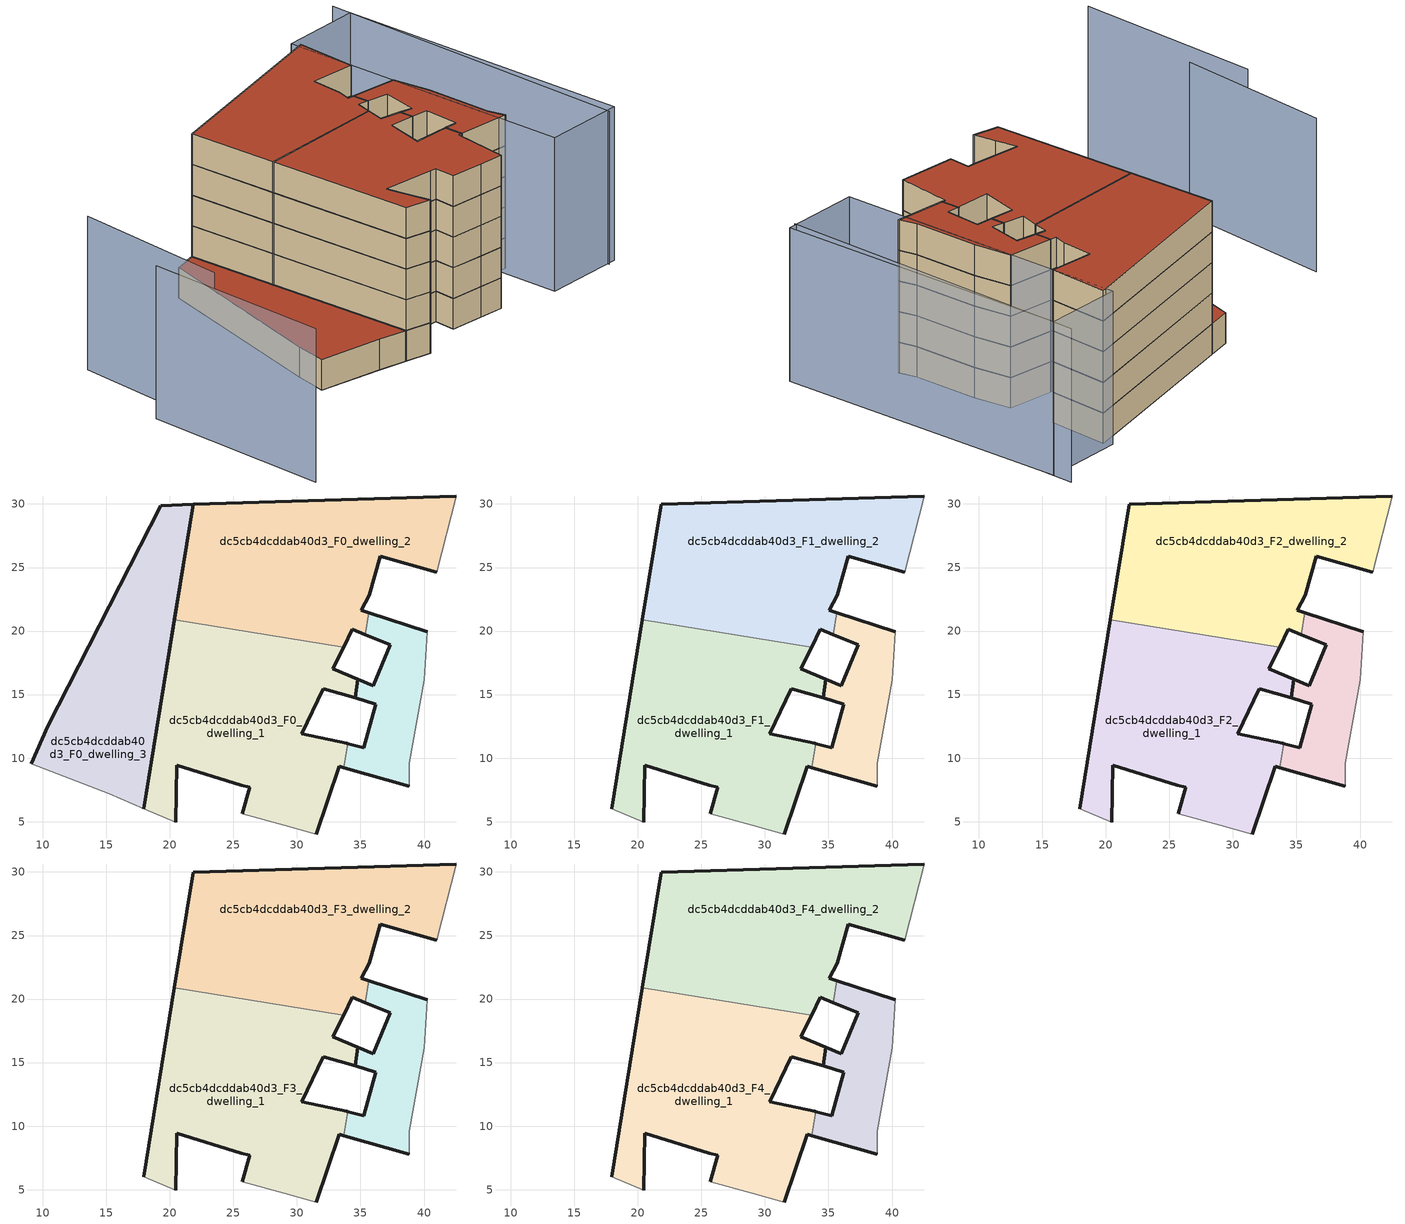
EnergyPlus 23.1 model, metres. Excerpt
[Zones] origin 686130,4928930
dc5cb4dcddab40d3_F0_dwelling_0
 floor ground (EU_floor_Construction): 38.85,7.77 38.82,9.59 40.02,16.17 40.27,19.96 35.65,21.43 35.38,19.72 37.35,18.93 35.99,15.69 34.8,16.19 34.57,14.73 36.18,14.26 35.26,10.8 33.99,11.14 33.68,9.25 z0
 wall outside (EU_wall_Construction): 38.85,7.77 33.68,9.25 / 33.99,11.14 35.26,10.8 36.18,14.26 34.57,14.73 34.8,16.19 35.99,15.69 37.35,18.93 35.38,19.72 / 35.65,21.43 40.27,19.96 z0:3
 wall adiabatic (EU_wall_Construction): 40.27,19.96 40.02,16.17 38.82,9.59 38.85,7.77 z0:3
 wall to dc5cb4dcddab40d3_F0_dwelling_1 (EU_wall_Construction): 33.68,9.25 33.99,11.14 z0:3
 wall to dc5cb4dcddab40d3_F0_dwelling_2 (EU_wall_Construction): 35.38,19.72 35.65,21.43 z0:3
dc5cb4dcddab40d3_F0_dwelling_1
 floor ground (EU_floor_Construction): 31.52,4.03 33.31,9.36 33.68,9.25 33.99,11.14 33.91,11.16 30.36,11.93 32.08,15.47 34.57,14.73 34.8,16.19 32.83,17.02 33.67,18.73 20.36,20.89 17.95,6.01 20.44,4.94 20.5,7.24 20.54,9.45 25.62,7.88 26.27,7.7 25.7,5.61 29.01,4.72 z0
 wall outside (EU_wall_Construction): 33.68,9.25 33.31,9.36 31.52,4.03 / 25.7,5.61 26.27,7.7 25.62,7.88 20.54,9.45 20.5,7.24 20.44,4.94 / 17.95,6.01 20.36,20.89 / 33.67,18.73 32.83,17.02 34.8,16.19 34.57,14.73 32.08,15.47 30.36,11.93 33.91,11.16 33.99,11.14 z0:3
 wall adiabatic (EU_wall_Construction): 31.52,4.03 29.01,4.72 25.7,5.61 / 20.44,4.94 17.95,6.01 z0:3
 wall to dc5cb4dcddab40d3_F0_dwelling_2 (EU_wall_Construction): 20.36,20.89 33.67,18.73 z0:3
dc5cb4dcddab40d3_F0_dwelling_2
 floor ground (EU_floor_Construction): 41.01,24.63 42.55,30.63 21.83,29.96 20.36,20.89 33.67,18.73 34.35,20.13 35.38,19.72 35.65,21.43 35.07,21.62 35.69,22.82 36.56,25.89 z0
 wall outside (EU_wall_Construction): 35.38,19.72 34.35,20.13 33.67,18.73 / 20.36,20.89 21.83,29.96 42.55,30.63 / 41.01,24.63 36.56,25.89 35.69,22.82 35.07,21.62 35.65,21.43 z0:3
 wall adiabatic (EU_wall_Construction): 42.55,30.63 41.01,24.63 z0:3
dc5cb4dcddab40d3_F0_dwelling_3
 floor ground (EU_floor_Construction): 17.95,6.01 21.83,29.96 19.28,29.88 10.37,12.49 9.07,9.55 15.22,7.19 z0
 wall outside (EU_wall_Construction): 9.07,9.55 10.37,12.49 19.28,29.88 21.83,29.96 17.95,6.01 z0:3
 wall adiabatic (EU_wall_Construction): 17.95,6.01 15.22,7.19 9.07,9.55 z0:3
 roof outside (EU_roof_Construction): 21.83,29.96 17.95,6.01 15.22,7.19 9.07,9.55 10.37,12.49 19.28,29.88 z3
dc5cb4dcddab40d3_F1_dwelling_0
 floor to dc5cb4dcddab40d3_F0_dwelling_0 (EU_floor_Construction): 38.85,7.77 38.82,9.59 40.02,16.17 40.27,19.96 35.65,21.43 35.38,19.72 37.35,18.93 35.99,15.69 34.8,16.19 34.57,14.73 36.18,14.26 35.26,10.8 33.99,11.14 33.68,9.25 z3
 wall outside (EU_wall_Construction): 38.85,7.77 33.68,9.25 / 33.99,11.14 35.26,10.8 36.18,14.26 34.57,14.73 34.8,16.19 35.99,15.69 37.35,18.93 35.38,19.72 / 35.65,21.43 40.27,19.96 z3:6
 wall adiabatic (EU_wall_Construction): 40.27,19.96 40.02,16.17 38.82,9.59 38.85,7.77 z3:6
 wall to dc5cb4dcddab40d3_F1_dwelling_1 (EU_wall_Construction): 33.68,9.25 33.99,11.14 z3:6
 wall to dc5cb4dcddab40d3_F1_dwelling_2 (EU_wall_Construction): 35.38,19.72 35.65,21.43 z3:6
dc5cb4dcddab40d3_F1_dwelling_1
 floor to dc5cb4dcddab40d3_F0_dwelling_1 (EU_floor_Construction): 31.52,4.03 33.31,9.36 33.68,9.25 33.99,11.14 33.91,11.16 30.36,11.93 32.08,15.47 34.57,14.73 34.8,16.19 32.83,17.02 33.67,18.73 20.36,20.89 17.95,6.01 20.44,4.94 20.5,7.24 20.54,9.45 25.62,7.88 26.27,7.7 25.7,5.61 29.01,4.72 z3
 wall outside (EU_wall_Construction): 33.68,9.25 33.31,9.36 31.52,4.03 / 25.7,5.61 26.27,7.7 25.62,7.88 20.54,9.45 20.5,7.24 20.44,4.94 / 17.95,6.01 20.36,20.89 / 33.67,18.73 32.83,17.02 34.8,16.19 34.57,14.73 32.08,15.47 30.36,11.93 33.91,11.16 33.99,11.14 z3:6
 wall adiabatic (EU_wall_Construction): 31.52,4.03 29.01,4.72 25.7,5.61 / 20.44,4.94 17.95,6.01 z3:6
 wall to dc5cb4dcddab40d3_F1_dwelling_2 (EU_wall_Construction): 20.36,20.89 33.67,18.73 z3:6
dc5cb4dcddab40d3_F1_dwelling_2
 floor to dc5cb4dcddab40d3_F0_dwelling_2 (EU_floor_Construction): 41.01,24.63 42.55,30.63 21.83,29.96 20.36,20.89 33.67,18.73 34.35,20.13 35.38,19.72 35.65,21.43 35.07,21.62 35.69,22.82 36.56,25.89 z3
 wall outside (EU_wall_Construction): 35.38,19.72 34.35,20.13 33.67,18.73 / 20.36,20.89 21.83,29.96 42.55,30.63 / 41.01,24.63 36.56,25.89 35.69,22.82 35.07,21.62 35.65,21.43 z3:6
 wall adiabatic (EU_wall_Construction): 42.55,30.63 41.01,24.63 z3:6
dc5cb4dcddab40d3_F2_dwelling_0
 floor to dc5cb4dcddab40d3_F1_dwelling_0 (EU_floor_Construction): 38.85,7.77 38.82,9.59 40.02,16.17 40.27,19.96 35.65,21.43 35.38,19.72 37.35,18.93 35.99,15.69 34.8,16.19 34.57,14.73 36.18,14.26 35.26,10.8 33.99,11.14 33.68,9.25 z6
 wall outside (EU_wall_Construction): 38.85,7.77 33.68,9.25 / 33.99,11.14 35.26,10.8 36.18,14.26 34.57,14.73 34.8,16.19 35.99,15.69 37.35,18.93 35.38,19.72 / 35.65,21.43 40.27,19.96 z6:9
 wall adiabatic (EU_wall_Construction): 40.27,19.96 40.02,16.17 38.82,9.59 38.85,7.77 z6:9
 wall to dc5cb4dcddab40d3_F2_dwelling_1 (EU_wall_Construction): 33.68,9.25 33.99,11.14 z6:9
 wall to dc5cb4dcddab40d3_F2_dwelling_2 (EU_wall_Construction): 35.38,19.72 35.65,21.43 z6:9
dc5cb4dcddab40d3_F2_dwelling_1
 floor to dc5cb4dcddab40d3_F1_dwelling_1 (EU_floor_Construction): 31.52,4.03 33.31,9.36 33.68,9.25 33.99,11.14 33.91,11.16 30.36,11.93 32.08,15.47 34.57,14.73 34.8,16.19 32.83,17.02 33.67,18.73 20.36,20.89 17.95,6.01 20.44,4.94 20.5,7.24 20.54,9.45 25.62,7.88 26.27,7.7 25.7,5.61 29.01,4.72 z6
 wall outside (EU_wall_Construction): 33.68,9.25 33.31,9.36 31.52,4.03 / 25.7,5.61 26.27,7.7 25.62,7.88 20.54,9.45 20.5,7.24 20.44,4.94 / 17.95,6.01 20.36,20.89 / 33.67,18.73 32.83,17.02 34.8,16.19 34.57,14.73 32.08,15.47 30.36,11.93 33.91,11.16 33.99,11.14 z6:9
 wall adiabatic (EU_wall_Construction): 31.52,4.03 29.01,4.72 25.7,5.61 / 20.44,4.94 17.95,6.01 z6:9
 wall to dc5cb4dcddab40d3_F2_dwelling_2 (EU_wall_Construction): 20.36,20.89 33.67,18.73 z6:9
dc5cb4dcddab40d3_F2_dwelling_2
 floor to dc5cb4dcddab40d3_F1_dwelling_2 (EU_floor_Construction): 41.01,24.63 42.55,30.63 21.83,29.96 20.36,20.89 33.67,18.73 34.35,20.13 35.38,19.72 35.65,21.43 35.07,21.62 35.69,22.82 36.56,25.89 z6
 wall outside (EU_wall_Construction): 35.38,19.72 34.35,20.13 33.67,18.73 / 20.36,20.89 21.83,29.96 42.55,30.63 / 41.01,24.63 36.56,25.89 35.69,22.82 35.07,21.62 35.65,21.43 z6:9
 wall adiabatic (EU_wall_Construction): 42.55,30.63 41.01,24.63 z6:9
dc5cb4dcddab40d3_F3_dwelling_0
 floor to dc5cb4dcddab40d3_F2_dwelling_0 (EU_floor_Construction): 38.85,7.77 38.82,9.59 40.02,16.17 40.27,19.96 35.65,21.43 35.38,19.72 37.35,18.93 35.99,15.69 34.8,16.19 34.57,14.73 36.18,14.26 35.26,10.8 33.99,11.14 33.68,9.25 z9
 wall outside (EU_wall_Construction): 38.85,7.77 33.68,9.25 / 33.99,11.14 35.26,10.8 36.18,14.26 34.57,14.73 34.8,16.19 35.99,15.69 37.35,18.93 35.38,19.72 / 35.65,21.43 40.27,19.96 z9:12
 wall adiabatic (EU_wall_Construction): 40.27,19.96 40.02,16.17 38.82,9.59 38.85,7.77 z9:12
 wall to dc5cb4dcddab40d3_F3_dwelling_1 (EU_wall_Construction): 33.68,9.25 33.99,11.14 z9:12
 wall to dc5cb4dcddab40d3_F3_dwelling_2 (EU_wall_Construction): 35.38,19.72 35.65,21.43 z9:12
dc5cb4dcddab40d3_F3_dwelling_1
 floor to dc5cb4dcddab40d3_F2_dwelling_1 (EU_floor_Construction): 31.52,4.03 33.31,9.36 33.68,9.25 33.99,11.14 33.91,11.16 30.36,11.93 32.08,15.47 34.57,14.73 34.8,16.19 32.83,17.02 33.67,18.73 20.36,20.89 17.95,6.01 20.44,4.94 20.5,7.24 20.54,9.45 25.62,7.88 26.27,7.7 25.7,5.61 29.01,4.72 z9
 wall outside (EU_wall_Construction): 33.68,9.25 33.31,9.36 31.52,4.03 / 25.7,5.61 26.27,7.7 25.62,7.88 20.54,9.45 20.5,7.24 20.44,4.94 / 17.95,6.01 20.36,20.89 / 33.67,18.73 32.83,17.02 34.8,16.19 34.57,14.73 32.08,15.47 30.36,11.93 33.91,11.16 33.99,11.14 z9:12
 wall adiabatic (EU_wall_Construction): 31.52,4.03 29.01,4.72 25.7,5.61 / 20.44,4.94 17.95,6.01 z9:12
 wall to dc5cb4dcddab40d3_F3_dwelling_2 (EU_wall_Construction): 20.36,20.89 33.67,18.73 z9:12
dc5cb4dcddab40d3_F3_dwelling_2
 floor to dc5cb4dcddab40d3_F2_dwelling_2 (EU_floor_Construction): 41.01,24.63 42.55,30.63 21.83,29.96 20.36,20.89 33.67,18.73 34.35,20.13 35.38,19.72 35.65,21.43 35.07,21.62 35.69,22.82 36.56,25.89 z9
 wall outside (EU_wall_Construction): 35.38,19.72 34.35,20.13 33.67,18.73 / 20.36,20.89 21.83,29.96 42.55,30.63 / 41.01,24.63 36.56,25.89 35.69,22.82 35.07,21.62 35.65,21.43 z9:12
 wall adiabatic (EU_wall_Construction): 42.55,30.63 41.01,24.63 z9:12
dc5cb4dcddab40d3_F4_dwelling_0
 floor to dc5cb4dcddab40d3_F3_dwelling_0 (EU_floor_Construction): 38.85,7.77 38.82,9.59 40.02,16.17 40.27,19.96 35.65,21.43 35.38,19.72 37.35,18.93 35.99,15.69 34.8,16.19 34.57,14.73 36.18,14.26 35.26,10.8 33.99,11.14 33.68,9.25 z12
 wall outside (EU_wall_Construction): 38.85,7.77 33.68,9.25 / 33.99,11.14 35.26,10.8 36.18,14.26 34.57,14.73 34.8,16.19 35.99,15.69 37.35,18.93 35.38,19.72 / 35.65,21.43 40.27,19.96 z12:15
 wall adiabatic (EU_wall_Construction): 40.27,19.96 40.02,16.17 38.82,9.59 38.85,7.77 z12:15
 wall to dc5cb4dcddab40d3_F4_dwelling_1 (EU_wall_Construction): 33.68,9.25 33.99,11.14 z12:15
 wall to dc5cb4dcddab40d3_F4_dwelling_2 (EU_wall_Construction): 35.38,19.72 35.65,21.43 z12:15
 roof outside (EU_roof_Construction): 40.27,19.96 40.02,16.17 38.82,9.59 38.85,7.77 33.68,9.25 33.99,11.14 35.26,10.8 36.18,14.26 34.57,14.73 34.8,16.19 35.99,15.69 37.35,18.93 35.38,19.72 35.65,21.43 z15
dc5cb4dcddab40d3_F4_dwelling_1
 floor to dc5cb4dcddab40d3_F3_dwelling_1 (EU_floor_Construction): 31.52,4.03 33.31,9.36 33.68,9.25 33.99,11.14 33.91,11.16 30.36,11.93 32.08,15.47 34.57,14.73 34.8,16.19 32.83,17.02 33.67,18.73 20.36,20.89 17.95,6.01 20.44,4.94 20.5,7.24 20.54,9.45 25.62,7.88 26.27,7.7 25.7,5.61 29.01,4.72 z12
 wall outside (EU_wall_Construction): 33.68,9.25 33.31,9.36 31.52,4.03 / 25.7,5.61 26.27,7.7 25.62,7.88 20.54,9.45 20.5,7.24 20.44,4.94 / 17.95,6.01 20.36,20.89 / 33.67,18.73 32.83,17.02 34.8,16.19 34.57,14.73 32.08,15.47 30.36,11.93 33.91,11.16 33.99,11.14 z12:15
 wall adiabatic (EU_wall_Construction): 31.52,4.03 29.01,4.72 25.7,5.61 / 20.44,4.94 17.95,6.01 z12:15
 wall to dc5cb4dcddab40d3_F4_dwelling_2 (EU_wall_Construction): 20.36,20.89 33.67,18.73 z12:15
 roof outside (EU_roof_Construction): 33.67,18.73 32.83,17.02 34.8,16.19 34.57,14.73 32.08,15.47 30.36,11.93 33.91,11.16 33.99,11.14 33.68,9.25 33.31,9.36 31.52,4.03 29.01,4.72 25.7,5.61 26.27,7.7 25.62,7.88 20.54,9.45 20.5,7.24 20.44,4.94 17.95,6.01 20.36,20.89 z15
dc5cb4dcddab40d3_F4_dwelling_2
 floor to dc5cb4dcddab40d3_F3_dwelling_2 (EU_floor_Construction): 41.01,24.63 42.55,30.63 21.83,29.96 20.36,20.89 33.67,18.73 34.35,20.13 35.38,19.72 35.65,21.43 35.07,21.62 35.69,22.82 36.56,25.89 z12
 wall outside (EU_wall_Construction): 35.38,19.72 34.35,20.13 33.67,18.73 / 20.36,20.89 21.83,29.96 42.55,30.63 / 41.01,24.63 36.56,25.89 35.69,22.82 35.07,21.62 35.65,21.43 z12:15
 wall adiabatic (EU_wall_Construction): 42.55,30.63 41.01,24.63 z12:15
 roof outside (EU_roof_Construction): 42.55,30.63 41.01,24.63 36.56,25.89 35.69,22.82 35.07,21.62 35.65,21.43 35.38,19.72 34.35,20.13 33.67,18.73 20.36,20.89 21.83,29.96 z15
shading: 44.05,0.18 50.72,32.06 / -3.2,19.35 -7.49,0.73 / 2.57,29.58 -1.93,14.22 / 50.29,30 45,0.24 / 45,0.24 36.93,1.67 / 36.93,1.67 42.22,31.43 / 42.22,31.43 50.29,30 z0:15
[Building]
EU S2 Campaign: North Axis=0; Terrain=City; Solar Distribution=FullExterior
[Site:Location]
Bologna: Latitude=44.5; Longitude=11.25; Time Zone=1; Elevation=37
[SizingPeriod:WeatherFileDays]
AnnualSizingPeriod: Begin Month=1; Begin Day of Month=1; End Month=12; End Day of Month=31; Day of Week for Start Day=Monday; Use Weather File Daylight Saving Period=No; Use Weather File Rain and Snow Indicators=No
[MATERIAL]
EU_InternalMass_Material: Roughness=MediumRough; Thickness=0.1; Conductivity=1; Density=1800; Specific Heat=900; Thermal Absorptance=0.9; Solar Absorptance=0.7; Visible Absorptance=0.7
[MATERIAL:NOMASS] Roughness=MediumRough; Thermal Absorptance=0.9; Solar Absorptance=0.7; Visible Absorptance=0.7
Name | Thermal Resistance
EU_wall_NoMass | 0.905828
EU_roof_NoMass | 0.37593
EU_floor_NoMass | 0.67114
[CONSTRUCTION]
EU_wall_Construction: EU_wall_NoMass
EU_roof_Construction: EU_roof_NoMass
EU_floor_Construction: EU_floor_NoMass
EU_InternalMass_Construction: EU_InternalMass_Material
[ZONE] Type=1; Multiplier=1; Ceiling Height=autocalculate; Floor Area=autocalculate; Part of Total Floor Area=Yes
Name | Volume
dc5cb4dcddab40d3_F0_dwelling_0 | 152.258
dc5cb4dcddab40d3_F1_dwelling_0; dc5cb4dcddab40d3_F2_dwelling_0; dc5cb4dcddab40d3_F3_dwelling_0; dc5cb4dcddab40d3_F4_dwelling_0 | 152.259
dc5cb4dcddab40d3_F0_dwelling_1 | 554.059
dc5cb4dcddab40d3_F1_dwelling_1; dc5cb4dcddab40d3_F2_dwelling_1; dc5cb4dcddab40d3_F3_dwelling_1; dc5cb4dcddab40d3_F4_dwelling_1 | 554.06
dc5cb4dcddab40d3_F0_dwelling_2; dc5cb4dcddab40d3_F1_dwelling_2; dc5cb4dcddab40d3_F2_dwelling_2; dc5cb4dcddab40d3_F3_dwelling_2; dc5cb4dcddab40d3_F4_dwelling_2 | 554.065
dc5cb4dcddab40d3_F0_dwelling_3 | 420.123
[INTERNALMASS] Construction=EU_InternalMass_Construction
Name | Zone or ZoneList | Surface Area
dc5cb4dcddab40d3_F0_dwelling_0_EU_InternalMass | dc5cb4dcddab40d3_F0_dwelling_0 | 50.7523
dc5cb4dcddab40d3_F0_dwelling_1_EU_InternalMass | dc5cb4dcddab40d3_F0_dwelling_1 | 184.687
dc5cb4dcddab40d3_F0_dwelling_2_EU_InternalMass | dc5cb4dcddab40d3_F0_dwelling_2 | 184.688
dc5cb4dcddab40d3_F0_dwelling_3_EU_InternalMass | dc5cb4dcddab40d3_F0_dwelling_3 | 140.041
dc5cb4dcddab40d3_F1_dwelling_0_EU_InternalMass | dc5cb4dcddab40d3_F1_dwelling_0 | 180.46
dc5cb4dcddab40d3_F1_dwelling_1_EU_InternalMass | dc5cb4dcddab40d3_F1_dwelling_1 | 186.715
dc5cb4dcddab40d3_F1_dwelling_2_EU_InternalMass | dc5cb4dcddab40d3_F1_dwelling_2 | 192.993
dc5cb4dcddab40d3_F2_dwelling_0_EU_InternalMass | dc5cb4dcddab40d3_F2_dwelling_0 | 180.46
dc5cb4dcddab40d3_F2_dwelling_1_EU_InternalMass | dc5cb4dcddab40d3_F2_dwelling_1 | 186.715
dc5cb4dcddab40d3_F2_dwelling_2_EU_InternalMass | dc5cb4dcddab40d3_F2_dwelling_2 | 192.993
dc5cb4dcddab40d3_F3_dwelling_0_EU_InternalMass | dc5cb4dcddab40d3_F3_dwelling_0 | 180.46
dc5cb4dcddab40d3_F3_dwelling_1_EU_InternalMass | dc5cb4dcddab40d3_F3_dwelling_1 | 186.715
dc5cb4dcddab40d3_F3_dwelling_2_EU_InternalMass | dc5cb4dcddab40d3_F3_dwelling_2 | 192.993
dc5cb4dcddab40d3_F4_dwelling_0_EU_InternalMass | dc5cb4dcddab40d3_F4_dwelling_0 | 180.46
dc5cb4dcddab40d3_F4_dwelling_1_EU_InternalMass | dc5cb4dcddab40d3_F4_dwelling_1 | 186.715
dc5cb4dcddab40d3_F4_dwelling_2_EU_InternalMass | dc5cb4dcddab40d3_F4_dwelling_2 | 192.993
[OTHEREQUIPMENT] Fuel Type=Electricity; Design Level Calculation Method=Watts/Area; Power per Zone Floor Area=1; Fraction Latent=0; Fraction Radiant=0; Fraction Lost=0; Carbon Dioxide Generation Rate=0; EndUse Subcategory=EU_Step8_InternalGains
Name | Zone or ZoneList or Space or SpaceList | Schedule
EU_Step8_InternalGain_dc5cb4dcddab40d3_F0_dwelling_0_f000 | dc5cb4dcddab40d3_F0_dwelling_0 | EU_Step8_GainSchedule_dc5cb4dcddab40d3_F0_dwelling_0_f000
EU_Step8_InternalGain_dc5cb4dcddab40d3_F0_dwelling_1_f000 | dc5cb4dcddab40d3_F0_dwelling_1 | EU_Step8_GainSchedule_dc5cb4dcddab40d3_F0_dwelling_1_f000
EU_Step8_InternalGain_dc5cb4dcddab40d3_F0_dwelling_2_f000 | dc5cb4dcddab40d3_F0_dwelling_2 | EU_Step8_GainSchedule_dc5cb4dcddab40d3_F0_dwelling_2_f000
EU_Step8_InternalGain_dc5cb4dcddab40d3_F0_dwelling_3_f000 | dc5cb4dcddab40d3_F0_dwelling_3 | EU_Step8_GainSchedule_dc5cb4dcddab40d3_F0_dwelling_3_f000
EU_Step8_InternalGain_dc5cb4dcddab40d3_F1_dwelling_0_f000 | dc5cb4dcddab40d3_F1_dwelling_0 | EU_Step8_GainSchedule_dc5cb4dcddab40d3_F1_dwelling_0_f000
EU_Step8_InternalGain_dc5cb4dcddab40d3_F1_dwelling_1_f000 | dc5cb4dcddab40d3_F1_dwelling_1 | EU_Step8_GainSchedule_dc5cb4dcddab40d3_F1_dwelling_1_f000
EU_Step8_InternalGain_dc5cb4dcddab40d3_F1_dwelling_2_f000 | dc5cb4dcddab40d3_F1_dwelling_2 | EU_Step8_GainSchedule_dc5cb4dcddab40d3_F1_dwelling_2_f000
EU_Step8_InternalGain_dc5cb4dcddab40d3_F2_dwelling_0_f000 | dc5cb4dcddab40d3_F2_dwelling_0 | EU_Step8_GainSchedule_dc5cb4dcddab40d3_F2_dwelling_0_f000
EU_Step8_InternalGain_dc5cb4dcddab40d3_F2_dwelling_1_f000 | dc5cb4dcddab40d3_F2_dwelling_1 | EU_Step8_GainSchedule_dc5cb4dcddab40d3_F2_dwelling_1_f000
EU_Step8_InternalGain_dc5cb4dcddab40d3_F2_dwelling_2_f000 | dc5cb4dcddab40d3_F2_dwelling_2 | EU_Step8_GainSchedule_dc5cb4dcddab40d3_F2_dwelling_2_f000
EU_Step8_InternalGain_dc5cb4dcddab40d3_F3_dwelling_0_f000 | dc5cb4dcddab40d3_F3_dwelling_0 | EU_Step8_GainSchedule_dc5cb4dcddab40d3_F3_dwelling_0_f000
EU_Step8_InternalGain_dc5cb4dcddab40d3_F3_dwelling_1_f000 | dc5cb4dcddab40d3_F3_dwelling_1 | EU_Step8_GainSchedule_dc5cb4dcddab40d3_F3_dwelling_1_f000
EU_Step8_InternalGain_dc5cb4dcddab40d3_F3_dwelling_2_f000 | dc5cb4dcddab40d3_F3_dwelling_2 | EU_Step8_GainSchedule_dc5cb4dcddab40d3_F3_dwelling_2_f000
EU_Step8_InternalGain_dc5cb4dcddab40d3_F4_dwelling_0_f000 | dc5cb4dcddab40d3_F4_dwelling_0 | EU_Step8_GainSchedule_dc5cb4dcddab40d3_F4_dwelling_0_f000
EU_Step8_InternalGain_dc5cb4dcddab40d3_F4_dwelling_1_f000 | dc5cb4dcddab40d3_F4_dwelling_1 | EU_Step8_GainSchedule_dc5cb4dcddab40d3_F4_dwelling_1_f000
EU_Step8_InternalGain_dc5cb4dcddab40d3_F4_dwelling_2_f000 | dc5cb4dcddab40d3_F4_dwelling_2 | EU_Step8_GainSchedule_dc5cb4dcddab40d3_F4_dwelling_2_f000
[ZONEVENTILATION:DESIGNFLOWRATE] Schedule=EU_AlwaysOn; Design Flow Rate Calculation Method=AirChanges/Hour; Air Changes per Hour=0.73129; Ventilation Type=Natural; Fan Pressure Rise=0; Fan Total Efficiency=1; Constant Term Coefficient=1; Temperature Term Coefficient=0; Velocity Term Coefficient=0; Velocity Squared Term Coefficient=0; Minimum Indoor Temperature=-100; Maximum Indoor Temperature=100; Delta Temperature=-100; Minimum Outdoor Temperature=-100; Maximum Outdoor Temperature=100; Maximum Wind Speed=40
Name | Zone or ZoneList or Space or SpaceList
EU_ConstantAir_dc5cb4dcddab40d3_F0_dwelling_0 | dc5cb4dcddab40d3_F0_dwelling_0
EU_ConstantAir_dc5cb4dcddab40d3_F0_dwelling_1 | dc5cb4dcddab40d3_F0_dwelling_1
EU_ConstantAir_dc5cb4dcddab40d3_F0_dwelling_2 | dc5cb4dcddab40d3_F0_dwelling_2
EU_ConstantAir_dc5cb4dcddab40d3_F0_dwelling_3 | dc5cb4dcddab40d3_F0_dwelling_3
EU_ConstantAir_dc5cb4dcddab40d3_F1_dwelling_0 | dc5cb4dcddab40d3_F1_dwelling_0
EU_ConstantAir_dc5cb4dcddab40d3_F1_dwelling_1 | dc5cb4dcddab40d3_F1_dwelling_1
EU_ConstantAir_dc5cb4dcddab40d3_F1_dwelling_2 | dc5cb4dcddab40d3_F1_dwelling_2
EU_ConstantAir_dc5cb4dcddab40d3_F2_dwelling_0 | dc5cb4dcddab40d3_F2_dwelling_0
EU_ConstantAir_dc5cb4dcddab40d3_F2_dwelling_1 | dc5cb4dcddab40d3_F2_dwelling_1
EU_ConstantAir_dc5cb4dcddab40d3_F2_dwelling_2 | dc5cb4dcddab40d3_F2_dwelling_2
EU_ConstantAir_dc5cb4dcddab40d3_F3_dwelling_0 | dc5cb4dcddab40d3_F3_dwelling_0
EU_ConstantAir_dc5cb4dcddab40d3_F3_dwelling_1 | dc5cb4dcddab40d3_F3_dwelling_1
EU_ConstantAir_dc5cb4dcddab40d3_F3_dwelling_2 | dc5cb4dcddab40d3_F3_dwelling_2
EU_ConstantAir_dc5cb4dcddab40d3_F4_dwelling_0 | dc5cb4dcddab40d3_F4_dwelling_0
EU_ConstantAir_dc5cb4dcddab40d3_F4_dwelling_1 | dc5cb4dcddab40d3_F4_dwelling_1
EU_ConstantAir_dc5cb4dcddab40d3_F4_dwelling_2 | dc5cb4dcddab40d3_F4_dwelling_2
[HVACTEMPLATE:THERMOSTAT] Constant Heating Setpoint=20; Constant Cooling Setpoint=50
EU_HeatOnly_dc5cb4dcddab40d3_F0_dwelling_0; EU_HeatOnly_dc5cb4dcddab40d3_F0_dwelling_1; EU_HeatOnly_dc5cb4dcddab40d3_F0_dwelling_2; EU_HeatOnly_dc5cb4dcddab40d3_F0_dwelling_3; EU_HeatOnly_dc5cb4dcddab40d3_F1_dwelling_0; EU_HeatOnly_dc5cb4dcddab40d3_F1_dwelling_1; EU_HeatOnly_dc5cb4dcddab40d3_F1_dwelling_2; EU_HeatOnly_dc5cb4dcddab40d3_F2_dwelling_0; EU_HeatOnly_dc5cb4dcddab40d3_F2_dwelling_1; EU_HeatOnly_dc5cb4dcddab40d3_F2_dwelling_2; EU_HeatOnly_dc5cb4dcddab40d3_F3_dwelling_0; EU_HeatOnly_dc5cb4dcddab40d3_F3_dwelling_1; EU_HeatOnly_dc5cb4dcddab40d3_F3_dwelling_2; EU_HeatOnly_dc5cb4dcddab40d3_F4_dwelling_0; EU_HeatOnly_dc5cb4dcddab40d3_F4_dwelling_1; EU_HeatOnly_dc5cb4dcddab40d3_F4_dwelling_2
[HVACTEMPLATE:ZONE:IDEALLOADSAIRSYSTEM] System Availability Schedule=EU_AlwaysOn; Maximum Heating Supply Air Temperature=50; Minimum Cooling Supply Air Temperature=13; Maximum Heating Supply Air Humidity Ratio=0.0156; Minimum Cooling Supply Air Humidity Ratio=0.0077; Heating Limit=NoLimit; Cooling Limit=NoLimit; Heating Availability Schedule=EU_AlwaysOn; Cooling Availability Schedule=EU_CoolingOff; Dehumidification Control Type=ConstantSensibleHeatRatio; Cooling Sensible Heat Ratio=0.7; Dehumidification Setpoint=60; Humidification Control Type=None; Humidification Setpoint=30; Outdoor Air Method=None; Outdoor Air Flow Rate per Person=0.00944; Outdoor Air Flow Rate per Zone Floor Area=0; Outdoor Air Flow Rate per Zone=0; Demand Controlled Ventilation Type=None; Outdoor Air Economizer Type=NoEconomizer; Heat Recovery Type=None; Sensible Heat Recovery Effectiveness=0.7; Latent Heat Recovery Effectiveness=0.65
Name | Template Thermostat
dc5cb4dcddab40d3_F0_dwelling_0 | EU_HeatOnly_dc5cb4dcddab40d3_F0_dwelling_0
dc5cb4dcddab40d3_F0_dwelling_1 | EU_HeatOnly_dc5cb4dcddab40d3_F0_dwelling_1
dc5cb4dcddab40d3_F0_dwelling_2 | EU_HeatOnly_dc5cb4dcddab40d3_F0_dwelling_2
dc5cb4dcddab40d3_F0_dwelling_3 | EU_HeatOnly_dc5cb4dcddab40d3_F0_dwelling_3
dc5cb4dcddab40d3_F1_dwelling_0 | EU_HeatOnly_dc5cb4dcddab40d3_F1_dwelling_0
dc5cb4dcddab40d3_F1_dwelling_1 | EU_HeatOnly_dc5cb4dcddab40d3_F1_dwelling_1
dc5cb4dcddab40d3_F1_dwelling_2 | EU_HeatOnly_dc5cb4dcddab40d3_F1_dwelling_2
dc5cb4dcddab40d3_F2_dwelling_0 | EU_HeatOnly_dc5cb4dcddab40d3_F2_dwelling_0
dc5cb4dcddab40d3_F2_dwelling_1 | EU_HeatOnly_dc5cb4dcddab40d3_F2_dwelling_1
dc5cb4dcddab40d3_F2_dwelling_2 | EU_HeatOnly_dc5cb4dcddab40d3_F2_dwelling_2
dc5cb4dcddab40d3_F3_dwelling_0 | EU_HeatOnly_dc5cb4dcddab40d3_F3_dwelling_0
dc5cb4dcddab40d3_F3_dwelling_1 | EU_HeatOnly_dc5cb4dcddab40d3_F3_dwelling_1
dc5cb4dcddab40d3_F3_dwelling_2 | EU_HeatOnly_dc5cb4dcddab40d3_F3_dwelling_2
dc5cb4dcddab40d3_F4_dwelling_0 | EU_HeatOnly_dc5cb4dcddab40d3_F4_dwelling_0
dc5cb4dcddab40d3_F4_dwelling_1 | EU_HeatOnly_dc5cb4dcddab40d3_F4_dwelling_1
dc5cb4dcddab40d3_F4_dwelling_2 | EU_HeatOnly_dc5cb4dcddab40d3_F4_dwelling_2
[SIZING:ZONE] Zone Cooling Design Supply Air Temperature Input Method=SupplyAirTemperature; Zone Cooling Design Supply Air Temperature=13; Zone Heating Design Supply Air Temperature Input Method=SupplyAirTemperature; Zone Heating Design Supply Air Temperature=50; Zone Cooling Design Supply Air Humidity Ratio=0.008; Zone Heating Design Supply Air Humidity Ratio=0.008; Cooling Design Air Flow Method=DesignDay; Cooling Design Air Flow Rate=0; Cooling Minimum Air Flow per Zone Floor Area=0.000762; Cooling Minimum Air Flow=0; Cooling Minimum Air Flow Fraction=0.2; Heating Design Air Flow Method=DesignDay; Heating Design Air Flow Rate=0; Heating Maximum Air Flow per Zone Floor Area=0.002032; Heating Maximum Air Flow=0.141576; Heating Maximum Air Flow Fraction=0.3; Account for Dedicated Outdoor Air System=No; Dedicated Outdoor Air System Control Strategy=NeutralSupplyAir; Dedicated Outdoor Air Low Setpoint Temperature for Design=autosize; Dedicated Outdoor Air High Setpoint Temperature for Design=autosize; Zone Load Sizing Method=Sensible Load Only No Latent Load; Zone Latent Cooling Design Supply Air Humidity Ratio Input Method=HumidityRatioDifference; Zone Cooling Design Supply Air Humidity Ratio Difference=0.005; Zone Latent Heating Design Supply Air Humidity Ratio Input Method=HumidityRatioDifference; Zone Humidification Design Supply Air Humidity Ratio Difference=0.005
dc5cb4dcddab40d3_F0_dwelling_0; dc5cb4dcddab40d3_F0_dwelling_1; dc5cb4dcddab40d3_F0_dwelling_2; dc5cb4dcddab40d3_F0_dwelling_3; dc5cb4dcddab40d3_F1_dwelling_0; dc5cb4dcddab40d3_F1_dwelling_1; dc5cb4dcddab40d3_F1_dwelling_2; dc5cb4dcddab40d3_F2_dwelling_0; dc5cb4dcddab40d3_F2_dwelling_1; dc5cb4dcddab40d3_F2_dwelling_2; dc5cb4dcddab40d3_F3_dwelling_0; dc5cb4dcddab40d3_F3_dwelling_1; dc5cb4dcddab40d3_F3_dwelling_2; dc5cb4dcddab40d3_F4_dwelling_0; dc5cb4dcddab40d3_F4_dwelling_1; dc5cb4dcddab40d3_F4_dwelling_2
[SCHEDULE:CONSTANT]
Name | Hourly Value
EU_AlwaysOn | 1
EU_CoolingOff | 0
[SCHEDULE:FILE] Column Number=1; Rows to Skip at Top=0; Number of Hours of Data=8760; Column Separator=Comma; Interpolate to Timestep=No; Minutes per Item=60; Adjust Schedule for Daylight Savings=Yes
Name | File
EU_Step8_GainSchedule_dc5cb4dcddab40d3_F0_dwelling_0_f000 | ../../schedules/dc5cb4dcddab40d3/dc5cb4dcddab40d3_F0_dwelling_0_f000_gain.csv
EU_Step8_GainSchedule_dc5cb4dcddab40d3_F0_dwelling_1_f000 | ../../schedules/dc5cb4dcddab40d3/dc5cb4dcddab40d3_F0_dwelling_1_f000_gain.csv
EU_Step8_GainSchedule_dc5cb4dcddab40d3_F0_dwelling_2_f000 | ../../schedules/dc5cb4dcddab40d3/dc5cb4dcddab40d3_F0_dwelling_2_f000_gain.csv
EU_Step8_GainSchedule_dc5cb4dcddab40d3_F0_dwelling_3_f000 | ../../schedules/dc5cb4dcddab40d3/dc5cb4dcddab40d3_F0_dwelling_3_f000_gain.csv
EU_Step8_GainSchedule_dc5cb4dcddab40d3_F1_dwelling_0_f000 | ../../schedules/dc5cb4dcddab40d3/dc5cb4dcddab40d3_F1_dwelling_0_f000_gain.csv
EU_Step8_GainSchedule_dc5cb4dcddab40d3_F1_dwelling_1_f000 | ../../schedules/dc5cb4dcddab40d3/dc5cb4dcddab40d3_F1_dwelling_1_f000_gain.csv
EU_Step8_GainSchedule_dc5cb4dcddab40d3_F1_dwelling_2_f000 | ../../schedules/dc5cb4dcddab40d3/dc5cb4dcddab40d3_F1_dwelling_2_f000_gain.csv
EU_Step8_GainSchedule_dc5cb4dcddab40d3_F2_dwelling_0_f000 | ../../schedules/dc5cb4dcddab40d3/dc5cb4dcddab40d3_F2_dwelling_0_f000_gain.csv
EU_Step8_GainSchedule_dc5cb4dcddab40d3_F2_dwelling_1_f000 | ../../schedules/dc5cb4dcddab40d3/dc5cb4dcddab40d3_F2_dwelling_1_f000_gain.csv
EU_Step8_GainSchedule_dc5cb4dcddab40d3_F2_dwelling_2_f000 | ../../schedules/dc5cb4dcddab40d3/dc5cb4dcddab40d3_F2_dwelling_2_f000_gain.csv
EU_Step8_GainSchedule_dc5cb4dcddab40d3_F3_dwelling_0_f000 | ../../schedules/dc5cb4dcddab40d3/dc5cb4dcddab40d3_F3_dwelling_0_f000_gain.csv
EU_Step8_GainSchedule_dc5cb4dcddab40d3_F3_dwelling_1_f000 | ../../schedules/dc5cb4dcddab40d3/dc5cb4dcddab40d3_F3_dwelling_1_f000_gain.csv
EU_Step8_GainSchedule_dc5cb4dcddab40d3_F3_dwelling_2_f000 | ../../schedules/dc5cb4dcddab40d3/dc5cb4dcddab40d3_F3_dwelling_2_f000_gain.csv
EU_Step8_GainSchedule_dc5cb4dcddab40d3_F4_dwelling_0_f000 | ../../schedules/dc5cb4dcddab40d3/dc5cb4dcddab40d3_F4_dwelling_0_f000_gain.csv
EU_Step8_GainSchedule_dc5cb4dcddab40d3_F4_dwelling_1_f000 | ../../schedules/dc5cb4dcddab40d3/dc5cb4dcddab40d3_F4_dwelling_1_f000_gain.csv
EU_Step8_GainSchedule_dc5cb4dcddab40d3_F4_dwelling_2_f000 | ../../schedules/dc5cb4dcddab40d3/dc5cb4dcddab40d3_F4_dwelling_2_f000_gain.csv
